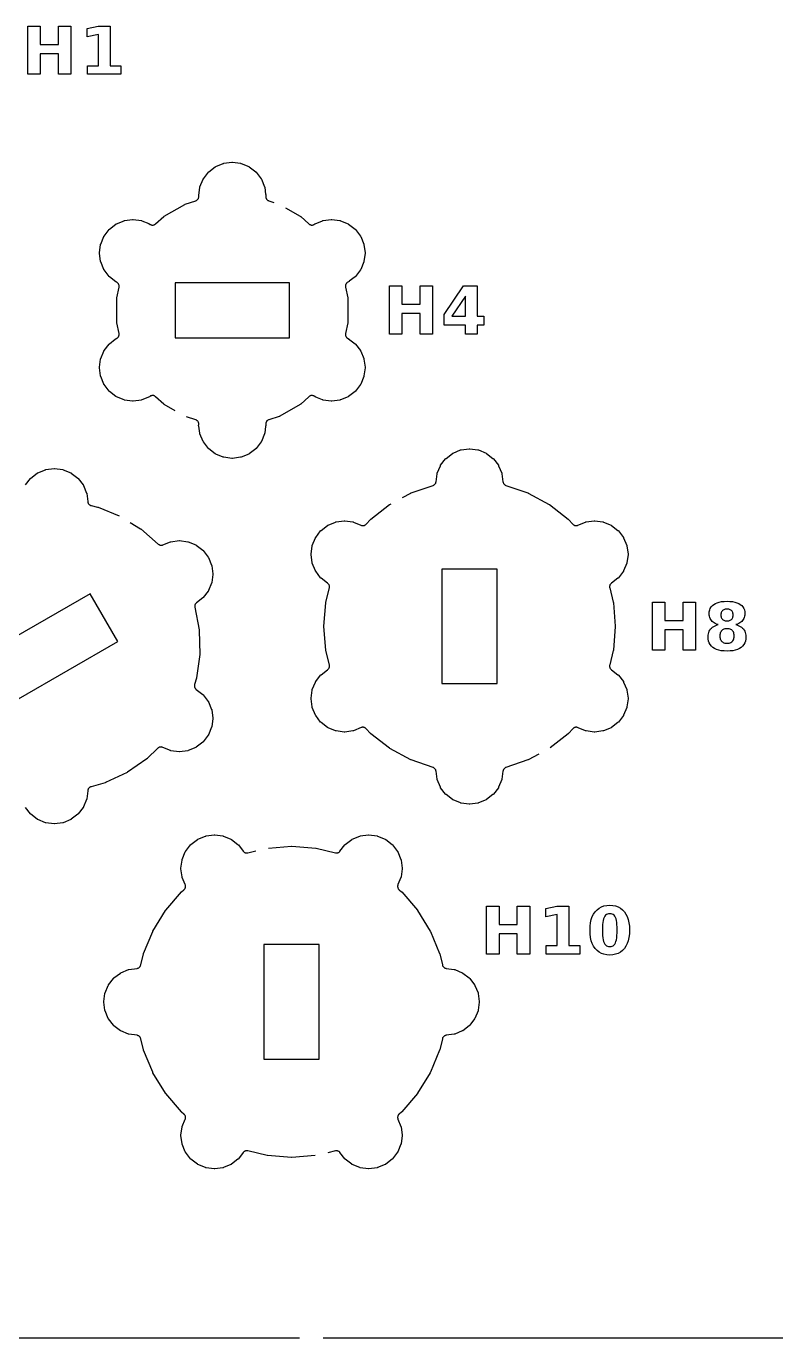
# Model space of a CAD drawing. Header units: millimetres. Extents: x 0 to 300, y 0 to 300.
# Drawn here: x 110.6 to 148.5, y 150 to 216.4 of the extents above; entities that cross this region are included whole.
import ezdxf

# ---------------------------------------------------------------- set-up
doc = ezdxf.new("R2010")
doc.units = ezdxf.units.MM
doc.layers.add('CUT', color=1, linetype='CONTINUOUS')
doc.layers.add('ENGRAVE', color=5, linetype='CONTINUOUS')

msp = doc.modelspace()

# ---------------------------------------------------------------- linework, layer by layer
at = {"layer": 'CUT', "color": 1}
for points in [[(118.1199, 196.9157), (117.5584, 197.2398), (117.5469, 197.2473), (117.5363, 197.2559), (117.1242, 197.627), (117.1055, 197.6422), (117.0869, 197.6545), (117.0672, 197.6649), (117.0465, 197.6733), (117.0252, 197.6796), (117.0033, 197.6838), (116.9811, 197.6857), (116.9588, 197.6855), (116.9366, 197.6831), (116.9148, 197.6785), (116.8936, 197.6717), (116.8731, 197.6629), (116.8537, 197.6521), (116.8401, 197.6427), (116.824, 197.6318), (116.8112, 197.6259), (116.4296, 197.4678), (116.4157, 197.4627), (116.4012, 197.4602), (115.9917, 197.4063), (115.977, 197.405), (115.9624, 197.4063), (115.5528, 197.4602), (115.5383, 197.4628), (115.5245, 197.4678), (115.1429, 197.6259), (115.1295, 197.6321), (115.1175, 197.6405), (114.7898, 197.892), (114.7785, 197.9015), (114.769, 197.9127), (114.5176, 198.2404), (114.5091, 198.2525), (114.5029, 198.2658), (114.3448, 198.6475), (114.3398, 198.6613), (114.3373, 198.6758), (114.2833, 199.0853), (114.2821, 199.1), (114.2833, 199.1147), (114.3373, 199.5242), (114.3398, 199.5387), (114.3448, 199.5525), (114.5029, 199.9342), (114.5092, 199.9475), (114.5176, 199.9596), (114.769, 200.2873), (114.7785, 200.2986), (114.7898, 200.308), (115.0843, 200.534), (115.0795, 200.5443), (115.1614, 200.5831), (115.1805, 200.5946), (115.1984, 200.6079), (115.2149, 200.6229), (115.2298, 200.6395), (115.2429, 200.6575), (115.2543, 200.6766), (115.2637, 200.6969), (115.271, 200.7179), (115.2762, 200.7395), (115.2793, 200.7616), (115.2801, 200.7839), (115.2788, 200.8061), (115.2749, 200.83), (115.1596, 201.3724), (115.1575, 201.3859), (115.1568, 201.3996), (115.1568, 202.6004), (115.1575, 202.6141), (115.1596, 202.6276), (115.2749, 203.17), (115.2788, 203.1939), (115.2801, 203.2161), (115.2793, 203.2384), (115.2762, 203.2605), (115.271, 203.2821), (115.2637, 203.3031), (115.2543, 203.3234), (115.2429, 203.3425), (115.2298, 203.3605), (115.2149, 203.3771), (115.1984, 203.3921), (115.1805, 203.4054), (115.1614, 203.4169), (115.1465, 203.424), (115.1291, 203.4324), (115.1175, 203.4405), (114.7898, 203.692), (114.7785, 203.7015), (114.769, 203.7127), (114.5176, 204.0404), (114.5091, 204.0525), (114.5029, 204.0658), (114.3448, 204.4475), (114.3398, 204.4613), (114.3373, 204.4758), (114.2833, 204.8853), (114.2821, 204.9), (114.2833, 204.9147), (114.3373, 205.3242), (114.3398, 205.3387), (114.3448, 205.3525), (114.5029, 205.7342), (114.5092, 205.7475), (114.5176, 205.7596), (114.769, 206.0873), (114.7785, 206.0986), (114.7898, 206.108), (115.1175, 206.3595), (115.1296, 206.3679), (115.1429, 206.3741), (115.5245, 206.5322), (115.5384, 206.5373), (115.5529, 206.5398), (115.9624, 206.5937), (115.9771, 206.595), (115.9917, 206.5937), (116.4013, 206.5398), (116.4158, 206.5372), (116.4296, 206.5322), (116.7725, 206.3902), (116.7791, 206.3995), (116.8537, 206.3479), (116.8731, 206.3371), (116.8936, 206.3283), (116.9148, 206.3215), (116.9366, 206.3169), (116.9588, 206.3145), (116.9811, 206.3143), (117.0033, 206.3162), (117.0252, 206.3204), (117.0465, 206.3267), (117.0672, 206.3351), (117.0869, 206.3455), (117.1055, 206.3578), (117.1242, 206.373), (117.5363, 206.7441), (117.5469, 206.7527), (117.5584, 206.7602), (118.5983, 207.3606), (118.6105, 207.3668), (118.6234, 207.3717), (119.1507, 207.5431), (119.1733, 207.5517), (119.1933, 207.5616), (119.2121, 207.5735), (119.2297, 207.5872), (119.2458, 207.6025), (119.2604, 207.6194), (119.2732, 207.6376), (119.2841, 207.657), (119.2931, 207.6774), (119.3, 207.6986), (119.3048, 207.7204), (119.3074, 207.7425), (119.3078, 207.7648), (119.3064, 207.7812), (119.305, 207.8006), (119.3063, 207.8147), (119.3602, 208.2242), (119.3628, 208.2387), (119.3678, 208.2525), (119.5259, 208.6342), (119.5321, 208.6475), (119.5405, 208.6596), (119.792, 208.9873), (119.8015, 208.9986), (119.8127, 209.008), (120.1404, 209.2595), (120.1525, 209.2679), (120.1658, 209.2741), (120.5475, 209.4322), (120.5613, 209.4373), (120.5758, 209.4398), (120.9853, 209.4937), (121, 209.495), (121.0147, 209.4937), (121.4242, 209.4398), (121.4387, 209.4372), (121.4525, 209.4322), (121.8342, 209.2741), (121.8475, 209.2679), (121.8596, 209.2595), (122.1873, 209.008), (122.1986, 208.9985), (122.208, 208.9873), (122.4595, 208.6596), (122.4679, 208.6475), (122.4741, 208.6342), (122.6322, 208.2525), (122.6373, 208.2387), (122.6398, 208.2242), (122.6883, 207.8562), (122.6996, 207.8552), (122.6922, 207.7648), (122.6926, 207.7425), (122.6952, 207.7204), (122.7, 207.6986), (122.7069, 207.6774), (122.7159, 207.657), (122.7268, 207.6376), (122.7396, 207.6194), (122.7542, 207.6025), (122.7703, 207.5872), (122.7879, 207.5735), (122.8067, 207.5616), (122.8267, 207.5517), (122.8493, 207.5431), (123.1045, 207.4601)], [(123.693, 207.1924), (124.4416, 206.7602), (124.4531, 206.7527), (124.4637, 206.7441), (124.8758, 206.373), (124.8945, 206.3578), (124.9131, 206.3455), (124.9328, 206.3351), (124.9535, 206.3267), (124.9748, 206.3204), (124.9967, 206.3162), (125.0189, 206.3143), (125.0412, 206.3145), (125.0634, 206.3169), (125.0852, 206.3215), (125.1064, 206.3283), (125.1269, 206.3371), (125.1463, 206.3479), (125.1599, 206.3573), (125.176, 206.3682), (125.1888, 206.3741), (125.5704, 206.5322), (125.5843, 206.5373), (125.5988, 206.5398), (126.0083, 206.5937), (126.023, 206.595), (126.0376, 206.5937), (126.4472, 206.5398), (126.4617, 206.5372), (126.4755, 206.5322), (126.8571, 206.3741), (126.8705, 206.3679), (126.8825, 206.3595), (127.2102, 206.108), (127.2215, 206.0985), (127.231, 206.0873), (127.4824, 205.7596), (127.4909, 205.7475), (127.4971, 205.7342), (127.6552, 205.3525), (127.6602, 205.3387), (127.6627, 205.3242), (127.7167, 204.9147), (127.7179, 204.9), (127.7167, 204.8853), (127.6627, 204.4758), (127.6602, 204.4613), (127.6552, 204.4475), (127.4971, 204.0658), (127.4908, 204.0525), (127.4824, 204.0404), (127.231, 203.7127), (127.2215, 203.7014), (127.2102, 203.692), (126.9157, 203.466), (126.9205, 203.4557), (126.8386, 203.4169), (126.8195, 203.4054), (126.8016, 203.3921), (126.7851, 203.3771), (126.7702, 203.3605), (126.7571, 203.3425), (126.7457, 203.3234), (126.7363, 203.3031), (126.729, 203.2821), (126.7238, 203.2605), (126.7207, 203.2384), (126.7199, 203.2161), (126.7212, 203.1939), (126.7251, 203.17), (126.8404, 202.6276), (126.8425, 202.6141), (126.8432, 202.6004), (126.8432, 201.3996), (126.8425, 201.3859), (126.8404, 201.3724), (126.7251, 200.83), (126.7212, 200.8061), (126.7199, 200.7839), (126.7207, 200.7616), (126.7238, 200.7395), (126.729, 200.7179), (126.7363, 200.6969), (126.7457, 200.6766), (126.7571, 200.6575), (126.7702, 200.6395), (126.7851, 200.6229), (126.8016, 200.6079), (126.8195, 200.5946), (126.8386, 200.5831), (126.8535, 200.576), (126.8709, 200.5676), (126.8825, 200.5595), (127.2102, 200.308), (127.2215, 200.2985), (127.231, 200.2873), (127.4824, 199.9596), (127.4909, 199.9475), (127.4971, 199.9342), (127.6552, 199.5525), (127.6602, 199.5387), (127.6627, 199.5242), (127.7167, 199.1147), (127.7179, 199.1), (127.7167, 199.0853), (127.6627, 198.6758), (127.6602, 198.6613), (127.6552, 198.6475), (127.4971, 198.2658), (127.4908, 198.2525), (127.4824, 198.2404), (127.231, 197.9127), (127.2215, 197.9014), (127.2102, 197.892), (126.8825, 197.6405), (126.8704, 197.6321), (126.8571, 197.6259), (126.4755, 197.4678), (126.4616, 197.4627), (126.4471, 197.4602), (126.0376, 197.4063), (126.0229, 197.405), (126.0083, 197.4063), (125.5987, 197.4602), (125.5842, 197.4628), (125.5704, 197.4678), (125.2275, 197.6098), (125.2209, 197.6005), (125.1463, 197.6521), (125.1269, 197.6629), (125.1064, 197.6717), (125.0852, 197.6785), (125.0634, 197.6831), (125.0412, 197.6855), (125.0189, 197.6857), (124.9967, 197.6838), (124.9748, 197.6796), (124.9535, 197.6733), (124.9328, 197.6649), (124.9131, 197.6545), (124.8945, 197.6422), (124.8758, 197.627), (124.4637, 197.2559), (124.4531, 197.2473), (124.4416, 197.2398), (123.4017, 196.6394), (123.3895, 196.6332), (123.3766, 196.6283), (122.8493, 196.4569), (122.8267, 196.4483), (122.8067, 196.4384), (122.7879, 196.4265), (122.7703, 196.4128), (122.7542, 196.3975), (122.7396, 196.3806), (122.7268, 196.3624), (122.7159, 196.343), (122.7069, 196.3226), (122.7, 196.3014), (122.6952, 196.2796), (122.6926, 196.2575), (122.6922, 196.2352), (122.6996, 196.1448), (122.6883, 196.1438), (122.6398, 195.7758), (122.6372, 195.7613), (122.6322, 195.7475), (122.4741, 195.3658), (122.4679, 195.3525), (122.4595, 195.3404), (122.208, 195.0127), (122.1985, 195.0014), (122.1873, 194.992), (121.8596, 194.7405), (121.8475, 194.7321), (121.8342, 194.7259), (121.4525, 194.5678), (121.4387, 194.5627), (121.4242, 194.5602), (121.0147, 194.5063), (121, 194.505), (120.9853, 194.5063), (120.5758, 194.5602), (120.5613, 194.5628), (120.5475, 194.5678), (120.1658, 194.7259), (120.1525, 194.7321), (120.1404, 194.7405), (119.8127, 194.992), (119.8014, 195.0015), (119.792, 195.0127), (119.5405, 195.3404), (119.5321, 195.3525), (119.5259, 195.3658), (119.3678, 195.7475), (119.3627, 195.7613), (119.3602, 195.7758), (119.3117, 196.1438), (119.3004, 196.1448), (119.3078, 196.2352), (119.3074, 196.2575), (119.3048, 196.2796), (119.3, 196.3014), (119.2931, 196.3226), (119.2841, 196.343), (119.2732, 196.3624), (119.2604, 196.3806), (119.2458, 196.3975), (119.2297, 196.4128), (119.2121, 196.4265), (119.1933, 196.4384), (119.1733, 196.4483), (119.1507, 196.4569), (118.69, 196.6066)], [(129.6027, 192.5188), (130.0278, 192.7489), (130.0376, 192.7537), (130.0477, 192.7576), (131.1554, 193.1379), (131.1782, 193.147), (131.1983, 193.1575), (131.2172, 193.17), (131.2348, 193.1843), (131.2509, 193.2003), (131.2652, 193.2179), (131.2777, 193.2368), (131.2883, 193.2569), (131.2967, 193.2779), (131.3031, 193.2997), (131.3075, 193.3238), (131.3602, 193.7242), (131.3628, 193.7387), (131.3678, 193.7525), (131.5259, 194.1342), (131.5321, 194.1475), (131.5405, 194.1596), (131.792, 194.4873), (131.8015, 194.4986), (131.8127, 194.508), (132.1404, 194.7595), (132.1525, 194.7679), (132.1658, 194.7741), (132.5475, 194.9322), (132.5613, 194.9373), (132.5758, 194.9398), (132.9853, 194.9937), (133, 194.995), (133.0147, 194.9937), (133.4242, 194.9398), (133.4387, 194.9372), (133.4525, 194.9322), (133.8342, 194.7741), (133.8475, 194.7679), (133.8596, 194.7595), (134.1873, 194.508), (134.1986, 194.4985), (134.208, 194.4873), (134.4595, 194.1596), (134.4679, 194.1475), (134.4741, 194.1342), (134.6322, 193.7525), (134.6373, 193.7387), (134.6398, 193.7242), (134.6925, 193.3238), (134.6969, 193.2997), (134.7033, 193.2779), (134.7117, 193.2569), (134.7223, 193.2368), (134.7348, 193.2179), (134.7491, 193.2003), (134.7652, 193.1843), (134.7828, 193.17), (134.8017, 193.1575), (134.8218, 193.147), (134.8446, 193.1379), (135.9523, 192.7576), (135.9624, 192.7537), (135.9722, 192.7489), (137.0243, 192.1795), (137.0336, 192.1739), (137.0425, 192.1676), (137.9866, 191.4328), (137.9948, 191.4258), (138.0025, 191.4182), (138.2249, 191.1765), (138.2418, 191.1599), (138.2588, 191.1462), (138.277, 191.1341), (138.2963, 191.1239), (138.3165, 191.1156), (138.3374, 191.1093), (138.3588, 191.1051), (138.3806, 191.1029), (138.4024, 191.1029), (138.4242, 191.105), (138.4456, 191.1092), (138.4665, 191.1155), (138.4834, 191.1224), (138.8695, 191.2822), (138.8833, 191.2873), (138.8978, 191.2898), (139.3073, 191.3437), (139.322, 191.345), (139.3367, 191.3437), (139.7462, 191.2898), (139.7607, 191.2872), (139.7745, 191.2822), (140.1562, 191.1241), (140.1695, 191.1179), (140.1815, 191.1095), (140.5093, 190.858), (140.5206, 190.8485), (140.53, 190.8373), (140.7815, 190.5096), (140.7899, 190.4975), (140.7961, 190.4842), (140.9542, 190.1025), (140.9592, 190.0887), (140.9618, 190.0742), (141.0157, 189.6647), (141.017, 189.65), (141.0157, 189.6353), (140.9618, 189.2258), (140.9592, 189.2113), (140.9542, 189.1975), (140.7961, 188.8158), (140.7899, 188.8025), (140.7815, 188.7904), (140.53, 188.4627), (140.5205, 188.4514), (140.5093, 188.442), (140.1815, 188.1905), (140.1793, 188.189), (140.1599, 188.1739), (140.1436, 188.1583), (140.1289, 188.1411), (140.1159, 188.1225), (140.1049, 188.1027), (140.096, 188.0819), (140.0892, 188.0604), (140.0846, 188.0382), (140.0822, 188.0157), (140.0821, 187.9931), (140.0843, 187.9705), (140.0892, 187.9465), (140.272, 187.2245), (140.2742, 187.2139), (140.2756, 187.2031), (140.3744, 186.0108), (140.3748, 186), (140.3744, 185.9892), (140.2756, 184.7969), (140.2742, 184.7861), (140.272, 184.7755), (140.0892, 184.0535), (140.0843, 184.0295), (140.0821, 184.0069), (140.0822, 183.9843), (140.0846, 183.9618), (140.0892, 183.9396), (140.096, 183.9181), (140.1049, 183.8973), (140.1159, 183.8775), (140.1289, 183.8589), (140.1436, 183.8417), (140.1599, 183.8261), (140.1793, 183.811), (140.1815, 183.8095), (140.5093, 183.558), (140.5206, 183.5485), (140.53, 183.5373), (140.7815, 183.2096), (140.7899, 183.1975), (140.7961, 183.1842), (140.9542, 182.8025), (140.9592, 182.7887), (140.9618, 182.7742), (141.0157, 182.3647), (141.017, 182.35), (141.0157, 182.3353), (140.9618, 181.9258), (140.9592, 181.9113), (140.9542, 181.8975), (140.7961, 181.5158), (140.7899, 181.5025), (140.7815, 181.4904), (140.53, 181.1627), (140.5205, 181.1514), (140.5093, 181.142), (140.1815, 180.8905), (140.1695, 180.8821), (140.1561, 180.8759), (139.7745, 180.7178), (139.7607, 180.7127), (139.7462, 180.7102), (139.3366, 180.6563), (139.322, 180.655), (139.3073, 180.6563), (138.8978, 180.7102), (138.8833, 180.7128), (138.8694, 180.7178), (138.494, 180.8733), (138.4665, 180.8845), (138.4456, 180.8908), (138.4242, 180.895), (138.4024, 180.8971), (138.3806, 180.8971), (138.3588, 180.8949), (138.3374, 180.8907), (138.3165, 180.8844), (138.2963, 180.8761), (138.277, 180.8659), (138.2588, 180.8538), (138.2418, 180.8401), (138.2249, 180.8235), (138.0025, 180.5818), (137.9948, 180.5742), (137.9866, 180.5672), (137.0721, 179.8555)], [(110.5405, 193.1596), (110.792, 193.4873), (110.8015, 193.4986), (110.8127, 193.508), (111.1404, 193.7595), (111.1525, 193.7679), (111.1658, 193.7741), (111.5475, 193.9322), (111.5613, 193.9373), (111.5758, 193.9398), (111.9853, 193.9937), (112, 193.995), (112.0147, 193.9937), (112.4242, 193.9398), (112.4387, 193.9372), (112.4525, 193.9322), (112.8342, 193.7741), (112.8475, 193.7679), (112.8596, 193.7595), (113.1873, 193.508), (113.1986, 193.4985), (113.208, 193.4873), (113.4595, 193.1596), (113.4679, 193.1475), (113.4741, 193.1342), (113.6322, 192.7525), (113.6373, 192.7387), (113.6398, 192.7242), (113.6928, 192.3213), (113.6969, 192.2919), (113.7019, 192.2706), (113.709, 192.25), (113.718, 192.2301), (113.729, 192.2112), (113.7417, 192.1934), (113.7561, 192.177), (113.772, 192.162), (113.7893, 192.1487), (113.8078, 192.1371), (113.8273, 192.1273), (113.8477, 192.1195), (113.8705, 192.1132), (114.191, 192.0414), (114.2015, 192.0386), (114.2117, 192.0349), (115.2853, 191.5988)], [(136.5048, 179.5394), (135.9722, 179.2511), (135.9624, 179.2463), (135.9523, 179.2424), (134.8446, 178.8621), (134.8218, 178.853), (134.8017, 178.8425), (134.7828, 178.83), (134.7652, 178.8157), (134.7491, 178.7997), (134.7348, 178.7821), (134.7223, 178.7632), (134.7117, 178.7431), (134.7033, 178.7221), (134.6969, 178.7003), (134.6925, 178.6762), (134.6398, 178.2758), (134.6372, 178.2613), (134.6322, 178.2475), (134.4741, 177.8658), (134.4679, 177.8525), (134.4595, 177.8404), (134.208, 177.5127), (134.1985, 177.5014), (134.1873, 177.492), (133.8596, 177.2405), (133.8475, 177.2321), (133.8342, 177.2259), (133.4525, 177.0678), (133.4387, 177.0627), (133.4242, 177.0602), (133.0147, 177.0063), (133, 177.005), (132.9853, 177.0063), (132.5758, 177.0602), (132.5613, 177.0628), (132.5475, 177.0678), (132.1658, 177.2259), (132.1525, 177.2321), (132.1404, 177.2405), (131.8127, 177.492), (131.8014, 177.5015), (131.792, 177.5127), (131.5405, 177.8404), (131.5321, 177.8525), (131.5259, 177.8658), (131.3678, 178.2475), (131.3627, 178.2613), (131.3602, 178.2758), (131.3075, 178.6762), (131.3031, 178.7003), (131.2967, 178.7221), (131.2883, 178.7431), (131.2777, 178.7632), (131.2652, 178.7821), (131.2509, 178.7997), (131.2348, 178.8157), (131.2172, 178.83), (131.1983, 178.8425), (131.1782, 178.853), (131.1554, 178.8621), (130.0477, 179.2424), (130.0376, 179.2463), (130.0278, 179.2511), (128.9757, 179.8205), (128.9664, 179.8261), (128.9575, 179.8324), (128.0134, 180.5672), (128.0052, 180.5742), (127.9975, 180.5818), (127.7751, 180.8235), (127.7582, 180.8401), (127.7412, 180.8538), (127.723, 180.8659), (127.7037, 180.8761), (127.6835, 180.8844), (127.6626, 180.8907), (127.6412, 180.8949), (127.6194, 180.8971), (127.5976, 180.8971), (127.5758, 180.895), (127.5544, 180.8908), (127.5335, 180.8845), (127.5166, 180.8776), (127.1305, 180.7178), (127.1167, 180.7127), (127.1022, 180.7102), (126.6927, 180.6563), (126.678, 180.655), (126.6633, 180.6563), (126.2538, 180.7102), (126.2393, 180.7128), (126.2255, 180.7178), (125.8438, 180.8759), (125.8305, 180.8821), (125.8185, 180.8905), (125.4907, 181.142), (125.4794, 181.1515), (125.47, 181.1627), (125.2185, 181.4904), (125.2101, 181.5025), (125.2039, 181.5158), (125.0458, 181.8975), (125.0408, 181.9113), (125.0382, 181.9258), (124.9843, 182.3353), (124.983, 182.35), (124.9843, 182.3647), (125.0382, 182.7742), (125.0408, 182.7887), (125.0458, 182.8025), (125.2039, 183.1842), (125.2101, 183.1975), (125.2185, 183.2096), (125.47, 183.5373), (125.4795, 183.5486), (125.4907, 183.558), (125.8185, 183.8095), (125.8207, 183.811), (125.8401, 183.8261), (125.8564, 183.8417), (125.8711, 183.8589), (125.8841, 183.8775), (125.8951, 183.8973), (125.904, 183.9181), (125.9108, 183.9396), (125.9154, 183.9618), (125.9178, 183.9843), (125.9179, 184.0069), (125.9157, 184.0295), (125.9108, 184.0535), (125.728, 184.7755), (125.7258, 184.7861), (125.7244, 184.7969), (125.6256, 185.9892), (125.6252, 186), (125.6256, 186.0108), (125.7244, 187.2031), (125.7258, 187.2139), (125.728, 187.2245), (125.9108, 187.9465), (125.9157, 187.9705), (125.9179, 187.9931), (125.9178, 188.0157), (125.9154, 188.0382), (125.9108, 188.0604), (125.904, 188.0819), (125.8951, 188.1027), (125.8841, 188.1225), (125.8711, 188.1411), (125.8564, 188.1583), (125.8401, 188.1739), (125.8207, 188.189), (125.8185, 188.1905), (125.4907, 188.442), (125.4794, 188.4515), (125.47, 188.4627), (125.2185, 188.7904), (125.2101, 188.8025), (125.2039, 188.8158), (125.0458, 189.1975), (125.0408, 189.2113), (125.0382, 189.2258), (124.9843, 189.6353), (124.983, 189.65), (124.9843, 189.6647), (125.0382, 190.0742), (125.0408, 190.0887), (125.0458, 190.1025), (125.2039, 190.4842), (125.2101, 190.4975), (125.2185, 190.5096), (125.47, 190.8373), (125.4795, 190.8486), (125.4907, 190.858), (125.8185, 191.1095), (125.8305, 191.1179), (125.8439, 191.1241), (126.2255, 191.2822), (126.2393, 191.2873), (126.2538, 191.2898), (126.6634, 191.3437), (126.678, 191.345), (126.6927, 191.3437), (127.1022, 191.2898), (127.1167, 191.2872), (127.1306, 191.2822), (127.506, 191.1267), (127.5335, 191.1155), (127.5544, 191.1092), (127.5758, 191.105), (127.5976, 191.1029), (127.6194, 191.1029), (127.6412, 191.1051), (127.6626, 191.1093), (127.6835, 191.1156), (127.7037, 191.1239), (127.723, 191.1341), (127.7412, 191.1462), (127.7582, 191.1599), (127.7751, 191.1765), (127.9975, 191.4182), (128.0052, 191.4258), (128.0134, 191.4328), (128.9575, 192.1676), (128.9664, 192.1739), (128.9757, 192.1795), (129.031, 192.2094)], [(115.8427, 191.2656), (116.3586, 190.9484), (116.3676, 190.9424), (116.3761, 190.9356), (117.2593, 190.1664), (117.2786, 190.1512), (117.2978, 190.1391), (117.318, 190.1289), (117.3392, 190.1208), (117.3611, 190.115), (117.3835, 190.1113), (117.4061, 190.1099), (117.4288, 190.1108), (117.4512, 190.114), (117.4732, 190.1194), (117.4964, 190.1277), (117.8695, 190.2822), (117.8833, 190.2873), (117.8978, 190.2898), (118.3073, 190.3437), (118.322, 190.345), (118.3367, 190.3437), (118.7462, 190.2898), (118.7607, 190.2872), (118.7745, 190.2822), (119.1562, 190.1241), (119.1695, 190.1179), (119.1815, 190.1095), (119.5093, 189.858), (119.5206, 189.8485), (119.53, 189.8373), (119.7815, 189.5096), (119.7899, 189.4975), (119.7961, 189.4842), (119.9542, 189.1025), (119.9592, 189.0887), (119.9618, 189.0742), (120.0157, 188.6647), (120.017, 188.65), (120.0157, 188.6353), (119.9618, 188.2258), (119.9592, 188.2113), (119.9542, 188.1975), (119.7961, 187.8158), (119.7899, 187.8025), (119.7815, 187.7904), (119.53, 187.4627), (119.5205, 187.4514), (119.5093, 187.442), (119.1889, 187.1962), (119.1702, 187.1802), (119.1545, 187.1639), (119.1405, 187.146), (119.1284, 187.1269), (119.1183, 187.1066), (119.1102, 187.0854), (119.1044, 187.0635), (119.1008, 187.0411), (119.0994, 187.0185), (119.1004, 186.9958), (119.1039, 186.9715), (119.3284, 185.822), (119.33, 185.8113), (119.3308, 185.8005), (119.3638, 184.6046), (119.3636, 184.5937), (119.3626, 184.583), (119.1982, 183.3979), (119.1963, 183.3873), (119.1935, 183.3768), (119.0955, 183.0633), (119.0895, 183.0404), (119.0861, 183.0189), (119.0848, 182.9971), (119.0856, 182.9752), (119.0885, 182.9536), (119.0935, 182.9323), (119.1005, 182.9116), (119.1096, 182.8917), (119.1205, 182.8728), (119.1332, 182.855), (119.1475, 182.8386), (119.1634, 182.8236), (119.1778, 182.8124), (119.5093, 182.558), (119.5206, 182.5485), (119.53, 182.5373), (119.7815, 182.2096), (119.7899, 182.1975), (119.7961, 182.1842), (119.9542, 181.8025), (119.9592, 181.7887), (119.9618, 181.7742), (120.0157, 181.3647), (120.017, 181.35), (120.0157, 181.3353), (119.9618, 180.9258), (119.9592, 180.9113), (119.9542, 180.8975), (119.7961, 180.5158), (119.7899, 180.5025), (119.7815, 180.4904), (119.53, 180.1627), (119.5205, 180.1514), (119.5093, 180.142), (119.1815, 179.8905), (119.1695, 179.8821), (119.1561, 179.8759), (118.7745, 179.7178), (118.7607, 179.7127), (118.7462, 179.7102), (118.3366, 179.6563), (118.322, 179.655), (118.3073, 179.6563), (117.8978, 179.7102), (117.8833, 179.7128), (117.8694, 179.7178), (117.4878, 179.8759), (117.4853, 179.877), (117.4626, 179.8863), (117.4409, 179.8926), (117.4187, 179.8968), (117.3961, 179.8987), (117.3735, 179.8983), (117.351, 179.8957), (117.3289, 179.8908), (117.3074, 179.8837), (117.2868, 179.8745), (117.2671, 179.8632), (117.2487, 179.8501), (117.2303, 179.8339), (116.6964, 179.3145), (116.6883, 179.3073), (116.6797, 179.3007), (115.6966, 178.619), (115.6874, 178.6132), (115.6778, 178.6082), (114.5959, 178.0976), (114.5859, 178.0934), (114.5756, 178.09), (113.8589, 177.8874), (113.8356, 177.8795), (113.815, 177.8701), (113.7955, 177.8588), (113.7772, 177.8455), (113.7603, 177.8304), (113.745, 177.8137), (113.7315, 177.7956), (113.7198, 177.7762), (113.7102, 177.7557), (113.7027, 177.7343), (113.6973, 177.7124), (113.694, 177.6881), (113.6937, 177.6853), (113.6398, 177.2758), (113.6372, 177.2613), (113.6322, 177.2475), (113.4741, 176.8658), (113.4679, 176.8525), (113.4595, 176.8404), (113.208, 176.5127), (113.1985, 176.5014), (113.1873, 176.492), (112.8596, 176.2405), (112.8475, 176.2321), (112.8342, 176.2259), (112.4525, 176.0678), (112.4387, 176.0627), (112.4242, 176.0602), (112.0147, 176.0063), (112, 176.005), (111.9853, 176.0063), (111.5758, 176.0602), (111.5613, 176.0628), (111.5475, 176.0678), (111.1658, 176.2259), (111.1525, 176.2321), (111.1404, 176.2405), (110.8127, 176.492), (110.8014, 176.5015), (110.792, 176.5127), (110.5405, 176.8404)], [(125.2006, 159.2193), (124.0103, 159.1256), (124, 159.1252), (123.9897, 159.1256), (122.7783, 159.2209), (122.7681, 159.2221), (122.758, 159.2241), (121.7852, 159.4577), (121.7622, 159.462), (121.7408, 159.464), (121.7192, 159.4639), (121.6977, 159.4618), (121.6765, 159.4575), (121.6559, 159.4513), (121.6359, 159.4432), (121.6168, 159.4331), (121.5987, 159.4213), (121.5819, 159.4078), (121.5665, 159.3927), (121.5513, 159.3749), (121.308, 159.0577), (121.2985, 159.0464), (121.2873, 159.037), (120.9596, 158.7855), (120.9475, 158.7771), (120.9342, 158.7709), (120.5525, 158.6128), (120.5387, 158.6077), (120.5242, 158.6052), (120.1147, 158.5513), (120.1, 158.55), (120.0853, 158.5513), (119.6758, 158.6052), (119.6613, 158.6078), (119.6475, 158.6128), (119.2658, 158.7709), (119.2525, 158.7771), (119.2404, 158.7855), (118.9127, 159.037), (118.9014, 159.0465), (118.892, 159.0577), (118.6405, 159.3854), (118.6321, 159.3975), (118.6259, 159.4108), (118.4678, 159.7925), (118.4627, 159.8063), (118.4602, 159.8208), (118.4063, 160.2303), (118.405, 160.245), (118.4063, 160.2597), (118.4602, 160.6692), (118.4628, 160.6837), (118.4678, 160.6975), (118.6196, 161.0639), (118.6275, 161.0861), (118.6328, 161.1072), (118.6361, 161.1286), (118.6373, 161.1503), (118.6364, 161.1721), (118.6334, 161.1936), (118.6283, 161.2147), (118.6212, 161.2353), (118.6122, 161.255), (118.6012, 161.2738), (118.5886, 161.2915), (118.5743, 161.3078), (118.5571, 161.324), (118.4392, 161.4247), (118.4317, 161.4317), (118.4247, 161.4392), (117.6355, 162.3632), (117.6291, 162.3713), (117.6234, 162.3799), (116.9885, 163.4159), (116.9835, 163.4249), (116.9792, 163.4343), (116.5142, 164.5569), (116.5106, 164.5665), (116.5078, 164.5765), (116.3739, 165.1341), (116.367, 165.1575), (116.3585, 165.1784), (116.348, 165.1984), (116.3355, 165.2172), (116.3212, 165.2346), (116.3052, 165.2505), (116.2877, 165.2647), (116.2689, 165.2772), (116.2489, 165.2876), (116.2279, 165.296), (116.2063, 165.3023), (116.1822, 165.3067), (115.7758, 165.3602), (115.7613, 165.3628), (115.7475, 165.3678), (115.3658, 165.5259), (115.3525, 165.5321), (115.3404, 165.5405), (115.0127, 165.792), (115.0014, 165.8015), (114.992, 165.8127), (114.7405, 166.1404), (114.7321, 166.1525), (114.7259, 166.1658), (114.5678, 166.5475), (114.5627, 166.5613), (114.5602, 166.5758), (114.5063, 166.9853), (114.505, 167), (114.5063, 167.0147), (114.5602, 167.4242), (114.5628, 167.4387), (114.5678, 167.4525), (114.7259, 167.8342), (114.7321, 167.8475), (114.7405, 167.8596), (114.992, 168.1873), (115.0015, 168.1986), (115.0127, 168.208), (115.3404, 168.4595), (115.3525, 168.4679), (115.3658, 168.4741), (115.7475, 168.6322), (115.7613, 168.6373), (115.7758, 168.6398), (116.1822, 168.6933), (116.2063, 168.6977), (116.2279, 168.704), (116.2489, 168.7124), (116.2689, 168.7228), (116.2877, 168.7353), (116.3052, 168.7495), (116.3212, 168.7654), (116.3355, 168.7828), (116.348, 168.8016), (116.3585, 168.8216), (116.367, 168.8425), (116.3739, 168.8659), (116.5078, 169.4235), (116.5106, 169.4335), (116.5142, 169.4431), (116.9792, 170.5657), (116.9835, 170.5751), (116.9885, 170.5841), (117.6234, 171.6201), (117.6291, 171.6287), (117.6355, 171.6368), (118.4247, 172.5608), (118.4317, 172.5683), (118.4392, 172.5753), (118.5571, 172.676), (118.5743, 172.6922), (118.5886, 172.7085), (118.6012, 172.7262), (118.6122, 172.745), (118.6212, 172.7647), (118.6283, 172.7853), (118.6334, 172.8064), (118.6364, 172.8279), (118.6373, 172.8497), (118.6361, 172.8714), (118.6328, 172.8928), (118.6275, 172.9139), (118.6196, 172.9361), (118.4678, 173.3025), (118.4627, 173.3163), (118.4602, 173.3308), (118.4063, 173.7403), (118.405, 173.755), (118.4063, 173.7697), (118.4602, 174.1792), (118.4628, 174.1937), (118.4678, 174.2075), (118.6259, 174.5892), (118.6321, 174.6025), (118.6405, 174.6146), (118.892, 174.9423), (118.9015, 174.9536), (118.9127, 174.963), (119.2404, 175.2145), (119.2525, 175.2229), (119.2658, 175.2291), (119.6475, 175.3872), (119.6613, 175.3923), (119.6758, 175.3948), (120.0853, 175.4487), (120.1, 175.45), (120.1147, 175.4487), (120.5242, 175.3948), (120.5387, 175.3922), (120.5525, 175.3872), (120.9342, 175.2291), (120.9475, 175.2229), (120.9596, 175.2145), (121.2873, 174.963), (121.2986, 174.9535), (121.308, 174.9423), (121.5513, 174.6251), (121.5665, 174.6073), (121.5819, 174.5922), (121.5987, 174.5787), (121.6168, 174.5669), (121.6359, 174.5568), (121.6559, 174.5487), (121.6765, 174.5425), (121.6977, 174.5382), (121.7192, 174.5361), (121.7408, 174.536), (121.7622, 174.538), (121.7852, 174.5423), (122.1938, 174.6404)], [(122.8273, 174.7829), (123.9897, 174.8744), (124, 174.8748), (124.0103, 174.8744), (125.2217, 174.7791), (125.2319, 174.7779), (125.242, 174.7759), (126.2148, 174.5423), (126.2378, 174.538), (126.2592, 174.536), (126.2808, 174.5361), (126.3023, 174.5382), (126.3235, 174.5425), (126.3441, 174.5487), (126.3641, 174.5568), (126.3832, 174.5669), (126.4013, 174.5787), (126.4181, 174.5922), (126.4335, 174.6073), (126.4487, 174.6251), (126.692, 174.9423), (126.7015, 174.9536), (126.7127, 174.963), (127.0404, 175.2145), (127.0525, 175.2229), (127.0658, 175.2291), (127.4475, 175.3872), (127.4613, 175.3923), (127.4758, 175.3948), (127.8853, 175.4487), (127.9, 175.45), (127.9147, 175.4487), (128.3242, 175.3948), (128.3387, 175.3922), (128.3525, 175.3872), (128.7342, 175.2291), (128.7475, 175.2229), (128.7596, 175.2145), (129.0873, 174.963), (129.0986, 174.9535), (129.108, 174.9423), (129.3595, 174.6146), (129.3679, 174.6025), (129.3741, 174.5892), (129.5322, 174.2075), (129.5373, 174.1937), (129.5398, 174.1792), (129.5937, 173.7697), (129.595, 173.755), (129.5937, 173.7403), (129.5398, 173.3308), (129.5372, 173.3163), (129.5322, 173.3025), (129.3804, 172.9361), (129.3725, 172.9139), (129.3672, 172.8928), (129.3639, 172.8714), (129.3627, 172.8497), (129.3636, 172.8279), (129.3666, 172.8064), (129.3717, 172.7853), (129.3788, 172.7647), (129.3878, 172.745), (129.3988, 172.7262), (129.4114, 172.7085), (129.4257, 172.6922), (129.4429, 172.676), (129.5608, 172.5753), (129.5683, 172.5683), (129.5753, 172.5608), (130.3645, 171.6368), (130.3709, 171.6287), (130.3766, 171.6201), (131.0115, 170.5841), (131.0165, 170.5751), (131.0208, 170.5657), (131.4858, 169.4431), (131.4894, 169.4335), (131.4922, 169.4235), (131.6261, 168.8659), (131.633, 168.8425), (131.6415, 168.8216), (131.652, 168.8016), (131.6645, 168.7828), (131.6788, 168.7654), (131.6948, 168.7495), (131.7123, 168.7353), (131.7311, 168.7228), (131.7511, 168.7124), (131.7721, 168.704), (131.7937, 168.6977), (131.8178, 168.6933), (132.2242, 168.6398), (132.2387, 168.6372), (132.2525, 168.6322), (132.6342, 168.4741), (132.6475, 168.4679), (132.6596, 168.4595), (132.9873, 168.208), (132.9986, 168.1985), (133.008, 168.1873), (133.2595, 167.8596), (133.2679, 167.8475), (133.2741, 167.8342), (133.4322, 167.4525), (133.4373, 167.4387), (133.4398, 167.4242), (133.4937, 167.0147), (133.495, 167), (133.4937, 166.9853), (133.4398, 166.5758), (133.4372, 166.5613), (133.4322, 166.5475), (133.2741, 166.1658), (133.2679, 166.1525), (133.2595, 166.1404), (133.008, 165.8127), (132.9985, 165.8014), (132.9873, 165.792), (132.6596, 165.5405), (132.6475, 165.5321), (132.6342, 165.5259), (132.2525, 165.3678), (132.2387, 165.3627), (132.2242, 165.3602), (131.8178, 165.3067), (131.7937, 165.3023), (131.7721, 165.296), (131.7511, 165.2876), (131.7311, 165.2772), (131.7123, 165.2647), (131.6948, 165.2505), (131.6788, 165.2346), (131.6645, 165.2172), (131.652, 165.1984), (131.6415, 165.1784), (131.633, 165.1575), (131.6261, 165.1341), (131.4922, 164.5765), (131.4894, 164.5665), (131.4858, 164.5569), (131.0208, 163.4343), (131.0165, 163.4249), (131.0115, 163.4159), (130.3766, 162.3799), (130.3709, 162.3713), (130.3645, 162.3632), (129.5753, 161.4392), (129.5683, 161.4317), (129.5608, 161.4247), (129.4429, 161.324), (129.4257, 161.3078), (129.4114, 161.2915), (129.3988, 161.2738), (129.3878, 161.255), (129.3788, 161.2353), (129.3717, 161.2147), (129.3666, 161.1936), (129.3636, 161.1721), (129.3627, 161.1503), (129.3639, 161.1286), (129.3672, 161.1072), (129.3725, 161.0861), (129.3804, 161.0639), (129.5322, 160.6975), (129.5373, 160.6837), (129.5398, 160.6692), (129.5937, 160.2597), (129.595, 160.245), (129.5937, 160.2303), (129.5398, 159.8208), (129.5372, 159.8063), (129.5322, 159.7925), (129.3741, 159.4108), (129.3679, 159.3975), (129.3595, 159.3854), (129.108, 159.0577), (129.0985, 159.0464), (129.0873, 159.037), (128.7596, 158.7855), (128.7475, 158.7771), (128.7342, 158.7709), (128.3525, 158.6128), (128.3387, 158.6077), (128.3242, 158.6052), (127.9147, 158.5513), (127.9, 158.55), (127.8853, 158.5513), (127.4758, 158.6052), (127.4613, 158.6078), (127.4475, 158.6128), (127.0658, 158.7709), (127.0525, 158.7771), (127.0404, 158.7855), (126.7127, 159.037), (126.7014, 159.0465), (126.692, 159.0577), (126.4487, 159.3749), (126.4335, 159.3927), (126.4181, 159.4078), (126.4013, 159.4213), (126.3832, 159.4331), (126.3641, 159.4432), (126.3441, 159.4513), (126.3235, 159.4575), (126.3023, 159.4618), (126.2808, 159.4639), (126.2592, 159.464), (126.2378, 159.462), (126.2148, 159.4577), (125.8335, 159.3661)], [(75.6, 150), (124.4, 150)], [(125.6, 150), (174.4, 150)]]:
    msp.add_lwpolyline(points, dxfattribs=at)
for points in [[(123.895, 203.395), (118.105, 203.395), (118.105, 200.605), (123.895, 200.605), (123.895, 203.395)], [(134.395, 183.105), (134.395, 188.895), (131.605, 188.895), (131.605, 183.105), (134.395, 183.105)], [(113.8096, 187.6556), (108.7954, 184.7606), (110.1904, 182.3444), (115.2046, 185.2394), (113.8096, 187.6556)], [(125.395, 164.105), (125.395, 169.895), (122.605, 169.895), (122.605, 164.105), (125.395, 164.105)]]:
    msp.add_lwpolyline(points, close=True, dxfattribs=at)
at = {"layer": 'ENGRAVE', "color": 5}
for points in [[(111.2921, 216.3766), (111.2921, 215.4505), (112.2166, 215.4505), (112.2166, 216.3766), (112.8432, 216.3766), (112.8432, 213.9466), (112.2166, 213.9466), (112.2166, 214.9769), (111.2921, 214.9769), (111.2921, 213.9466), (110.6655, 213.9466), (110.6655, 216.3766), (111.2921, 216.3766)], [(114.2265, 214.3795), (114.2265, 215.9502), (113.6585, 215.833), (113.6585, 216.2594), (114.2233, 216.3766), (114.819, 216.3766), (114.819, 214.3795), (115.3724, 214.3795), (115.3724, 213.9466), (113.6731, 213.9466), (113.6731, 214.3795), (114.2265, 214.3795)], [(129.5753, 203.23), (129.5753, 202.3039), (130.4998, 202.3039), (130.4998, 203.23), (131.1264, 203.23), (131.1264, 200.8), (130.4998, 200.8), (130.4998, 201.8303), (129.5753, 201.8303), (129.5753, 200.8), (128.9487, 200.8), (128.9487, 203.23), (129.5753, 203.23)], [(133.3854, 201.6968), (133.732, 201.6968), (133.732, 201.2427), (133.3854, 201.2427), (133.3854, 200.8), (132.7929, 200.8), (132.7929, 201.2427), (131.7154, 201.2427), (131.7154, 201.7798), (132.6888, 203.23), (133.3854, 203.23), (133.3854, 201.6968)], [(132.7929, 201.6968), (132.7929, 202.7141), (132.1061, 201.6968), (132.7929, 201.6968)], [(142.8743, 187.23), (142.8743, 186.3039), (143.7988, 186.3039), (143.7988, 187.23), (144.4254, 187.23), (144.4254, 184.8), (143.7988, 184.8), (143.7988, 185.8303), (142.8743, 185.8303), (142.8743, 184.8), (142.2477, 184.8), (142.2477, 187.23), (142.8743, 187.23)], [(145.3738, 186.1786), (145.3212, 186.2147), (145.2747, 186.2549), (145.2342, 186.299), (145.1999, 186.347), (145.1718, 186.3988), (145.15, 186.4545), (145.1344, 186.5139), (145.125, 186.5771), (145.1219, 186.6441), (145.1283, 186.7425), (145.1474, 186.8329), (145.1793, 186.9151), (145.2239, 186.9891), (145.2813, 187.055), (145.3514, 187.1128), (145.4339, 187.1621), (145.5283, 187.2023), (145.6346, 187.2337), (145.7529, 187.2561), (145.8831, 187.2695), (146.0252, 187.274), (146.1664, 187.2695), (146.2958, 187.2561), (146.4134, 187.2339), (146.5193, 187.2027), (146.6134, 187.1626), (146.6958, 187.1136), (146.7659, 187.0561), (146.8233, 186.9902), (146.8679, 186.9161), (146.8998, 186.8337), (146.9189, 186.743), (146.9253, 186.6441), (146.9222, 186.5771), (146.9127, 186.5139), (146.897, 186.4545), (146.875, 186.3988), (146.8467, 186.347), (146.8122, 186.299), (146.7715, 186.2549), (146.7247, 186.2147), (146.672, 186.1786), (146.6132, 186.1464), (146.5485, 186.1182), (146.4777, 186.0939), (146.5568, 186.0688), (146.6292, 186.0389), (146.6948, 186.0042), (146.7537, 185.9648), (146.8058, 185.9207), (146.8512, 185.8718), (146.8898, 185.8183), (146.9213, 185.7603), (146.9458, 185.6978), (146.9634, 185.6309), (146.9739, 185.5595), (146.9774, 185.4836), (146.9707, 185.3681), (146.9507, 185.2623), (146.9174, 185.1664), (146.8707, 185.0803), (146.8107, 185.004), (146.7373, 184.9375), (146.6508, 184.8811), (146.5515, 184.8349), (146.4393, 184.799), (146.3141, 184.7733), (146.1761, 184.7579), (146.0252, 184.7528), (145.8738, 184.7579), (145.7352, 184.7733), (145.6096, 184.799), (145.4968, 184.8349), (145.3969, 184.8811), (145.3099, 184.9375), (145.236, 185.004), (145.1756, 185.0803), (145.1286, 185.1664), (145.0951, 185.2623), (145.0749, 185.3681), (145.0682, 185.4836), (145.0717, 185.5595), (145.0822, 185.6309), (145.0997, 185.6978), (145.1243, 185.7603), (145.1558, 185.8183), (145.1943, 185.8718), (145.2398, 185.9207), (145.2919, 185.9648), (145.3508, 186.0042), (145.4164, 186.0389), (145.4888, 186.0688), (145.5679, 186.0939), (145.4971, 186.1182), (145.4324, 186.1464), (145.3738, 186.1786)], [(145.7233, 186.4914), (145.7345, 186.4524), (145.7502, 186.4171), (145.7703, 186.3855), (145.7949, 186.3576), (145.8237, 186.3337), (145.8563, 186.3142), (145.8928, 186.299), (145.9331, 186.2882), (145.9772, 186.2817), (146.0252, 186.2795), (146.0722, 186.2817), (146.1155, 186.2882), (146.155, 186.299), (146.1909, 186.3142), (146.223, 186.3337), (146.2515, 186.3576), (146.2758, 186.3855), (146.2958, 186.4171), (146.3113, 186.4524), (146.3224, 186.4914), (146.329, 186.5342), (146.3312, 186.5806), (146.329, 186.627), (146.3224, 186.6697), (146.3113, 186.7086), (146.2958, 186.7437), (146.2758, 186.7751), (146.2515, 186.8028), (146.223, 186.8264), (146.1909, 186.8457), (146.155, 186.8608), (146.1155, 186.8715), (146.0722, 186.8779), (146.0252, 186.8801), (145.9772, 186.8779), (145.9331, 186.8714), (145.8928, 186.8605), (145.8563, 186.8454), (145.8237, 186.8258), (145.7949, 186.802), (145.7703, 186.7741), (145.7502, 186.7426), (145.7345, 186.7076), (145.7233, 186.6689), (145.7166, 186.6265), (145.7144, 186.5806), (145.7166, 186.5342), (145.7233, 186.4914)], [(145.8698, 185.8632), (145.827, 185.8446), (145.7888, 185.8206), (145.755, 185.7912), (145.7262, 185.7569), (145.7026, 185.718), (145.6842, 185.6744), (145.6711, 185.6263), (145.6633, 185.5735), (145.6606, 185.5161), (145.6633, 185.4588), (145.6711, 185.4061), (145.6842, 185.3581), (145.7026, 185.3147), (145.7262, 185.276), (145.755, 185.2419), (145.7888, 185.2128), (145.827, 185.189), (145.8698, 185.1705), (145.9171, 185.1573), (145.9689, 185.1493), (146.0252, 185.1467), (146.081, 185.1493), (146.1323, 185.1573), (146.179, 185.1705), (146.2213, 185.189), (146.259, 185.2128), (146.2922, 185.2419), (146.3205, 185.276), (146.3437, 185.3147), (146.3617, 185.3581), (146.3746, 185.4061), (146.3824, 185.4588), (146.3849, 185.5161), (146.3824, 185.574), (146.3746, 185.6271), (146.3617, 185.6754), (146.3437, 185.7191), (146.3205, 185.7579), (146.2922, 185.792), (146.259, 185.8211), (146.2213, 185.8449), (146.179, 185.8634), (146.1323, 185.8767), (146.081, 185.8846), (146.0252, 185.8872), (145.9689, 185.8846), (145.9171, 185.8766), (145.8698, 185.8632)], [(134.4919, 170.9207), (135.4164, 170.9207), (135.4164, 171.8468), (136.043, 171.8468), (136.043, 169.4168), (135.4164, 169.4168), (135.4164, 170.447), (134.4919, 170.447), (134.4919, 169.4168), (133.8653, 169.4168), (133.8653, 171.8468), (134.4919, 171.8468), (134.4919, 170.9207)], [(137.4264, 171.4203), (136.8583, 171.3032), (136.8583, 171.7296), (137.4231, 171.8468), (138.0188, 171.8468), (138.0188, 169.8497), (138.5722, 169.8497), (138.5722, 169.4168), (136.873, 169.4168), (136.873, 169.8497), (137.4264, 169.8497), (137.4264, 171.4203)], [(141.0659, 170.2574), (141.0297, 170.0945), (140.9791, 169.9468), (140.914, 169.8145), (140.8344, 169.6975), (140.7416, 169.5973), (140.6366, 169.5153), (140.5195, 169.4516), (140.3903, 169.406), (140.2489, 169.3787), (140.0955, 169.3696), (139.9415, 169.3787), (139.7998, 169.406), (139.6703, 169.4516), (139.553, 169.5153), (139.4478, 169.5973), (139.3549, 169.6975), (139.2754, 169.8145), (139.2103, 169.9468), (139.1596, 170.0945), (139.1235, 170.2574), (139.1017, 170.4357), (139.0945, 170.6293), (139.1017, 170.8234), (139.1235, 171.0021), (139.1596, 171.1654), (139.2103, 171.3133), (139.2754, 171.4457), (139.3549, 171.5628), (139.4478, 171.663), (139.553, 171.745), (139.6703, 171.8087), (139.7998, 171.8543), (139.9415, 171.8816), (140.0955, 171.8907), (140.2489, 171.8816), (140.3903, 171.8543), (140.5195, 171.8087), (140.6366, 171.745), (140.7416, 171.663), (140.8344, 171.5628), (140.914, 171.4457), (140.9791, 171.3133), (141.0297, 171.1654), (141.0659, 171.0021), (141.0876, 170.8234), (141.0948, 170.6293), (141.0876, 170.4357), (141.0659, 170.2574)], [(140.4587, 170.9081), (140.4469, 171.0226), (140.4302, 171.1221), (140.4089, 171.2067), (140.3828, 171.2763), (140.351, 171.3332), (140.3129, 171.3798), (140.2682, 171.4161), (140.2171, 171.442), (140.1595, 171.4575), (140.0955, 171.4627), (140.0314, 171.4575), (139.9738, 171.442), (139.9226, 171.4161), (139.8778, 171.3798), (139.8394, 171.3332), (139.8074, 171.2763), (139.781, 171.2067), (139.7595, 171.1221), (139.7427, 171.0226), (139.7307, 170.9081), (139.7235, 170.7786), (139.7211, 170.6342), (139.7235, 170.4882), (139.7307, 170.3573), (139.7427, 170.2416), (139.7595, 170.1409), (139.781, 170.0553), (139.8074, 169.9848), (139.8394, 169.9271), (139.8778, 169.8799), (139.9226, 169.8432), (139.9738, 169.817), (140.0314, 169.8012), (140.0955, 169.796), (140.1591, 169.8012), (140.2163, 169.817), (140.2672, 169.8432), (140.3118, 169.8799), (140.35, 169.9271), (140.382, 169.9848), (140.4083, 170.0553), (140.4299, 170.1409), (140.4466, 170.2416), (140.4586, 170.3573), (140.4658, 170.4882), (140.4682, 170.6342), (140.4658, 170.7786), (140.4587, 170.9081)]]:
    msp.add_lwpolyline(points, close=True, dxfattribs=at)

doc.saveas('drawing.dxf')
